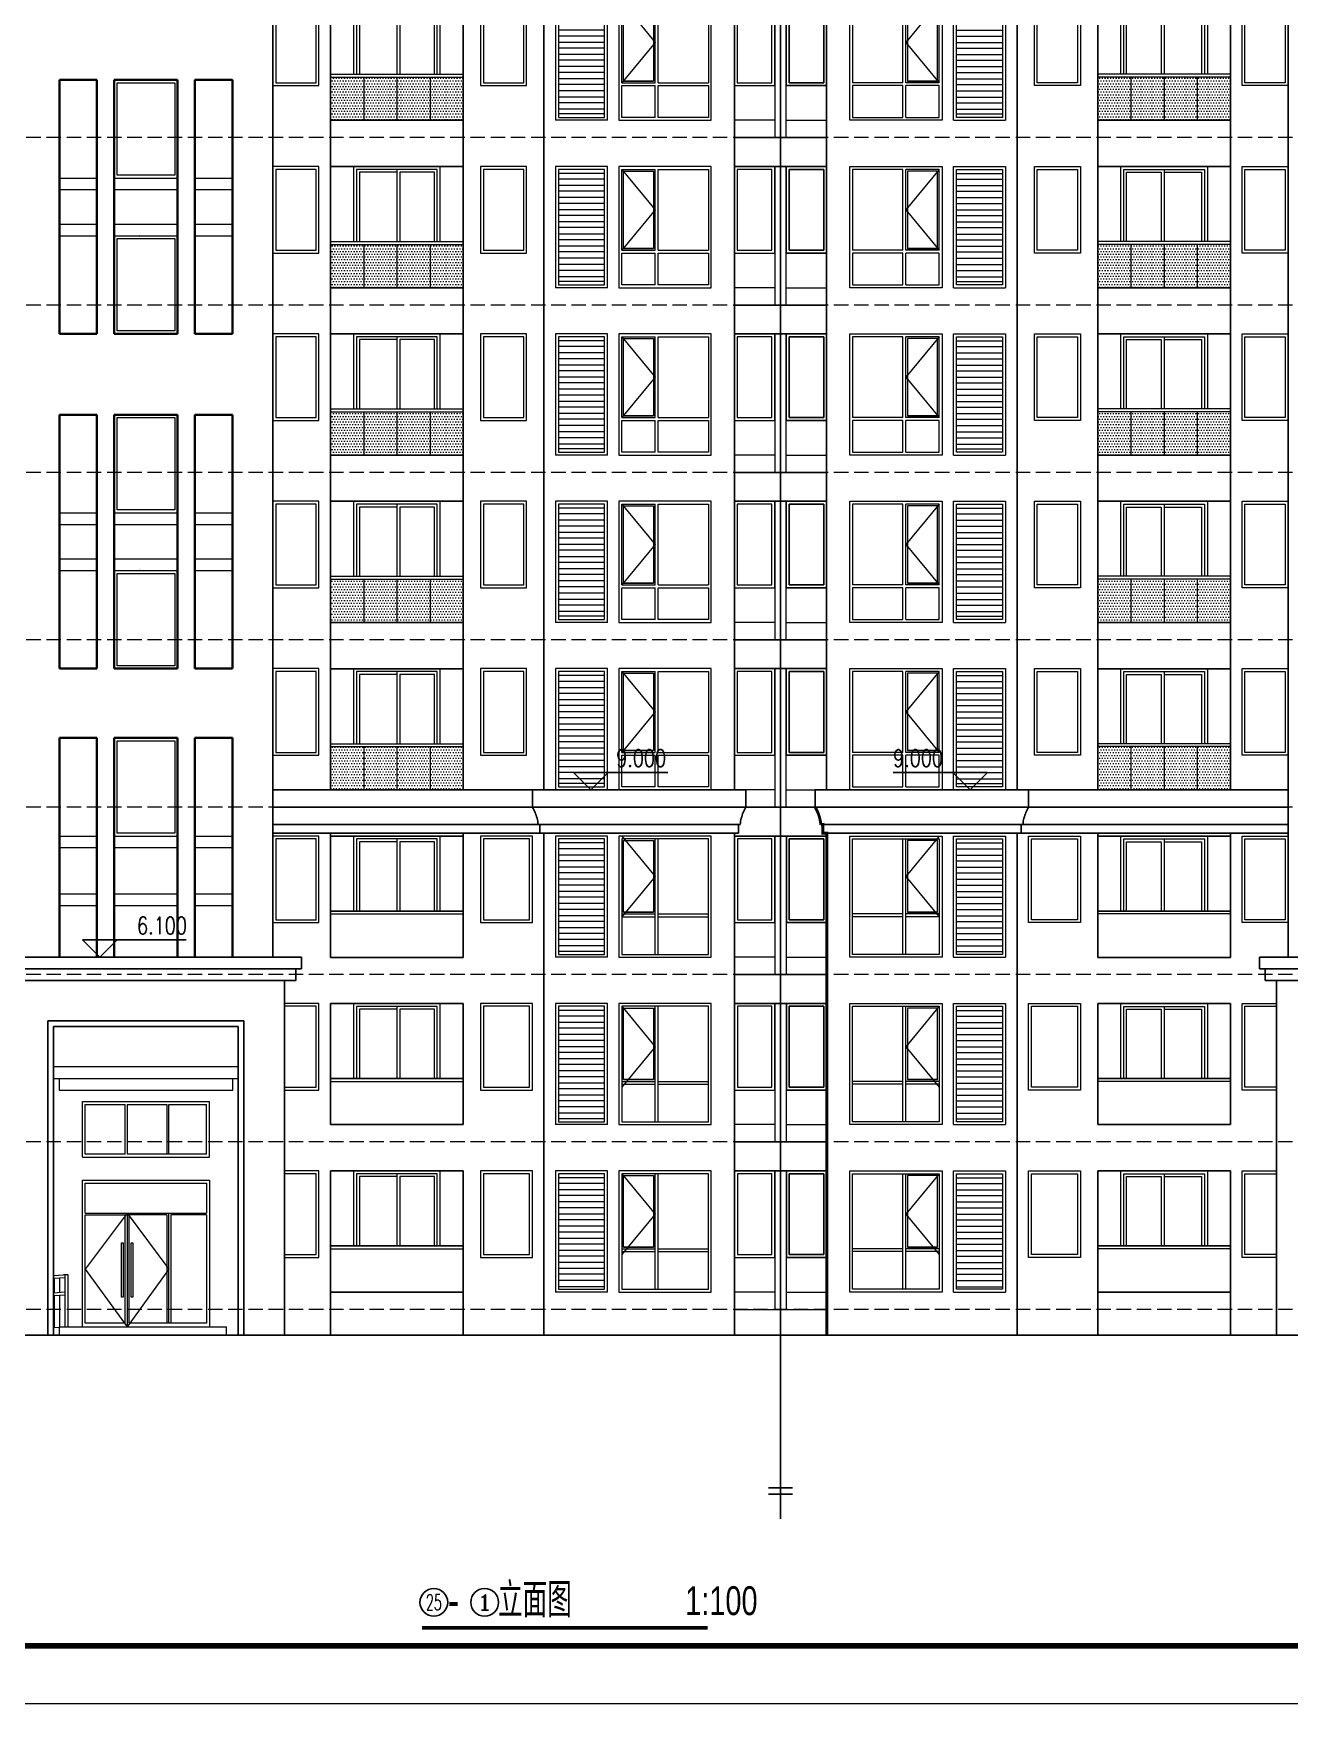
# Model space of a CAD drawing. Extents: x 1332633 to 1595679, y 264824 to 640777.
# Drawn here: x 1447650 to 1469425, y 267300 to 296235 of the extents above; entities that cross this region are included whole.
import ezdxf
from ezdxf.enums import TextEntityAlignment as Align

# ---------------------------------------------------------------- set-up
doc = ezdxf.new("R2010")
doc.units = 0
doc.header["$LTSCALE"] = 1000
doc.header["$MEASUREMENT"] = 0
doc.linetypes.add('DASH', pattern=[0.35, 0.25, -0.1])
doc.linetypes.add('DOTE', pattern=[2.42, 2, -0.2, 0.02, -0.2])
doc.layers.get('0').update_dxf_attribs({"linetype": 'CONTINUOUS'})
for name, color, linetype, lineweight in [('_公共_图框', 4, 'CONTINUOUS', 5), ('DOTE', 1, 'DOTE', 13), ('PUB_TEXT', 7, 'CONTINUOUS', 13), ('WALL', 2, 'CONTINUOUS', 35), ('WINDOW', 4, 'CONTINUOUS', 13), ('木头', 44, 'CONTINUOUS', 13)]:
    doc.layers.add(name, color=color, linetype=linetype, lineweight=lineweight)
for name, color, linetype in [('A-Ground(室外构件)', 31, 'CONTINUOUS'), ('A-Hz1汉字注明（平、立面、房间名称等）', 7, 'CONTINUOUS'), ('A-Wall(建筑墙)', 255, 'CONTINUOUS'), ('A-WALL_建筑墙_', 255, 'CONTINUOUS'), ('AXIS_TEXT', 7, 'CONTINUOUS'), ('DIM_ELEV', 3, 'CONTINUOUS'), ('hatch', 251, 'CONTINUOUS'), ('PUB_DIM', 3, 'CONTINUOUS')]:
    doc.layers.add(name, color=color, linetype=linetype)
doc.styles.add('_TCH_AXIS', font='COMPLEX', dxfattribs={"bigfont": 'GBCBIG'})
doc.styles.add('_TCH_DIM', font='SIMPLEX', dxfattribs={"width": 0.8, "bigfont": 'HZTXT'})
doc.styles.add('sunyat', font='3yromanc.shx', dxfattribs={"width": 0.75, "bigfont": '3yhztxt.shx'})
doc.styles.add('图框文字', font='SIMKAI.TTF')

# ---------------------------------------------------------------- blocks, each defined once
blk = doc.blocks.new('sadasd')
at = {"layer": 'WINDOW'}
h = blk.add_hatch(dxfattribs=at)
h.set_pattern_fill('DOTS', color=8, scale=30, style=0)
h.set_pattern_definition([(7e-15, (-3065172.717, 2077348.014), (23.8125, 47.625), [0, -47.625])])
h.paths.add_polyline_path([(6600, 1050), (6025, 1050), (6025, 300), (6600, 300)])
h.paths.add_polyline_path([(6025, 1050), (5450, 1050), (5450, 300), (6025, 300)])
h.paths.add_polyline_path([(5450, 1050), (4875, 1050), (4875, 300), (5450, 300)])
h.paths.add_polyline_path([(4875, 1050), (4300, 1050), (4300, 600), (4300, 300), (4875, 300)])
blk.add_line((4300, 2400), (4300, 600))
at = {"layer": 'A-WALL_建筑墙_'}
for p, q in [((2900, 2900), (2900, 0)), ((4300, 2400), (4300, 300, 0)), ((4300, 2400), (6600, 2400, 0)), ((6600, 2400, 0), (6600, 300)), ((6600, 300), (4300, 300, 0))]:
    blk.add_line(p, q, dxfattribs=at)
at = {"layer": 'hatch'}
for p, q in [((4300, 2400), (4300, 2900)), ((6600, 2400, 0), (6600, 2900)), ((4300, 300, 0), (4300, 0)), ((6600, 0, 0), (6600, 300))]:
    blk.add_line(p, q, dxfattribs=at)
at = {"layer": 'WINDOW', "color": 8}
for p, q in [((921, 950), (921, 2350)), ((971, 950), (971, 2350)), ((1550, 2350), (971, 1650)), ((1001, 2320), (1001, 980)), ((5450, 2350), (5450, 1100, 0)), ((5400, 2300), (5400, 1100, 0)), ((971, 1650), (1550, 950)), ((921, 950), (50, 950)), ((921, 900), (50, 900)), ((921, 350), (921, 900)), ((1550, 950), (971, 950)), ((1550, 900), (971, 900)), ((971, 350), (971, 900)), ((1520, 980), (1001, 980)), ((6600, 1050), (4300, 1050, 0)), ((4875, 1050), (4875, 300)), ((5450, 1050), (5450, 300)), ((6025, 1050), (6025, 300))]:
    blk.add_line(p, q, dxfattribs=at)
at = {"layer": 'WINDOW'}
blk.add_line((6600, 1100), (4300, 1100, 0), dxfattribs=at)
for points in [[(0, 2400), (1600, 2400), (1600, 300), (0, 300)], [(3200, 2400), (4000, 2400), (4000, 900), (3200, 900)]]:
    blk.add_lwpolyline(points, close=True, dxfattribs=at)
at = {"layer": 'WINDOW', "color": 8}
for points in [[(921, 2350), (50, 2350), (50, 950)], [(1550, 950), (1550, 2350), (971, 2350)], [(4750, 1100), (4750, 2350), (6150, 2350), (6150, 1100)], [(6850, 1675), (6850, 2350), (7550, 2350), (7550, 1675)], [(4800, 1100), (4800, 2300), (5400, 2300)], [(5450, 2300), (6100, 2300), (6100, 1100)], [(7550, 1675), (7550, 950), (6850, 950), (6850, 1675)], [(50, 900), (50, 350), (921, 350)], [(971, 350), (1550, 350), (1550, 900)]]:
    blk.add_lwpolyline(points, dxfattribs=at)
blk.add_lwpolyline([(1520, 2320), (1001, 2320), (1001, 980), (1520, 980)], close=True, dxfattribs=at)
at = {"layer": 'WINDOW', "color": 8, "elevation": 0}
for points in [[(3250, 1675), (3250, 2350), (3950, 2350), (3950, 1675)], [(4700, 1100), (4700, 2400), (6200, 2400), (6200, 1100)], [(3950, 1675), (3950, 950), (3250, 950), (3250, 1675)]]:
    blk.add_lwpolyline(points, dxfattribs=at)
at = {"layer": 'WINDOW', "elevation": 0}
blk.add_lwpolyline([(6800, 2400), (7600, 2400), (7600, 900), (6800, 900)], close=True, dxfattribs=at)
at = {"layer": '木头'}
for p, q in [((1800, 2400), (2700, 2400)), ((1800, 300), (1800, 2400)), ((2700, 2400), (2700, 300)), ((1850, 2280), (2650, 2280)), ((1850, 2180), (2650, 2180)), ((1850, 2070), (2650, 2070)), ((1850, 1970), (2650, 1970)), ((1850, 1860), (2650, 1860)), ((1850, 1760), (2650, 1760)), ((1850, 1650), (2650, 1650)), ((1850, 1550), (2650, 1550)), ((1850, 1440), (2650, 1440)), ((1850, 1340), (2650, 1340)), ((1850, 1230), (2650, 1230)), ((1850, 1130), (2650, 1130)), ((1850, 1020), (2650, 1020)), ((1850, 920), (2650, 920)), ((1850, 810), (2650, 810)), ((1850, 700), (2650, 700)), ((1850, 600), (2650, 600)), ((1800, 300), (2700, 300)), ((1850, 490), (2650, 490)), ((1850, 410), (2650, 410))]:
    blk.add_line(p, q, dxfattribs=at)
blk.add_lwpolyline([(1850, 2350), (2650, 2350), (2650, 350), (1850, 350)], close=True, dxfattribs=at)
blk = doc.blocks.new('fsdhf')
at = {"layer": 'A-Wall(建筑墙)'}
blk.add_line((1186108, 196125), (1186305, 196125), dxfattribs=at)
at = {"layer": 'WALL'}
for p, q in [((1184921, 196125), (1184921, 200525)), ((1184921, 200525), (1185571, 200525)), ((1185571, 196125), (1185571, 200525)), ((1185871, 196125), (1185871, 200525)), ((1185871, 200525), (1186971, 200525)), ((1186971, 196125), (1186971, 200525)), ((1187271, 196125), (1187271, 200525)), ((1187271, 200525), (1187921, 200525)), ((1187921, 196125), (1187921, 200525)), ((1184921, 196125), (1185571, 196125)), ((1185871, 196125), (1186971, 196125)), ((1187271, 196125), (1187921, 196125))]:
    blk.add_line(p, q, dxfattribs=at)
at = {"layer": 'WINDOW'}
for points in [[(1185921, 200475), (1186921, 200475), (1186921, 198875), (1185921, 198875)], [(1185921, 197775), (1186921, 197775), (1186921, 196175), (1185921, 196175)]]:
    blk.add_lwpolyline(points, close=True, dxfattribs=at)
at = {"layer": '木头'}
for p, q in [((1184925, 198825), (1185571, 198825)), ((1185871, 198825), (1186971, 198825)), ((1187271, 198825), (1187921, 198825)), ((1184925, 198625), (1185571, 198625)), ((1185875, 198625), (1186975, 198625)), ((1187275, 198625), (1187925, 198625)), ((1184921, 198026), (1185575, 198026)), ((1185875, 198026), (1186971, 198026)), ((1187271, 198026), (1187921, 198026)), ((1184925, 197825), (1185575, 197825)), ((1185875, 197825), (1186971, 197825)), ((1186005, 197825), (1186008, 197825)), ((1186308, 197825), (1186305, 197825)), ((1187271, 197825), (1187921, 197825))]:
    blk.add_line(p, q, dxfattribs=at)
blk = doc.blocks.new('win09')
at = {"layer": 'WINDOW', "color": 8}
blk.add_lwpolyline([(0, 0), (700, 0), (700, -1500), (0, -1500)], close=True, dxfattribs=at)
at = {"layer": 'WINDOW'}
blk.add_lwpolyline([(50, -50), (650, -50), (650, -1450), (50, -1450)], close=True, dxfattribs=at)
blk = doc.blocks.new('A$C6B4376A6')
at = {"layer": 'A-Ground(室外构件)'}
for p, q in [((-1600, 0), (0, 0)), ((-1600, -500), (0, -500))]:
    blk.add_line(p, q, dxfattribs=at)
at = {"layer": '木头'}
for p, q in [((-900, -500), (-900, -2900)), ((-700, -2900), (-700, -500)), ((-900, -2600), (-1600, -2600)), ((-700, -2600), (0, -2600))]:
    blk.add_line(p, q, dxfattribs=at)
for points in [[(-900, -500), (-1600, -500), (-1600, -2000), (-900, -2000)], [(-950, -550), (-1550, -550), (-1550, -1950), (-950, -1950)], [(0, -500), (-700, -500), (-700, -2000), (0, -2000)], [(-50, -550), (-650, -550), (-650, -1950), (-50, -1950)]]:
    blk.add_lwpolyline(points, close=True, dxfattribs=at)
at = {"layer": 'WINDOW'}
blk.add_blockref('win09', (-700, -500), dxfattribs=at)
blk = doc.blocks.new('tk22')
at = {"layer": '_公共_图框'}
blk.add_lwpolyline([(-84000, 0), (0, 0), (0, 59400), (-84000, 59400)], close=True, dxfattribs=at)
at = {"layer": '_公共_图框', "const_width": 100}
blk.add_lwpolyline([(-81500, 1000), (-1000, 1000), (-1000, 58400), (-81500, 58400)], close=True, dxfattribs=at)
at = {"layer": '_公共_图框', "style": '图框文字'}
for tag, height, p in [('建设单位', 500, (-5000, 38300)), ('合作单位', 500, (-5054, 33683)), ('项目名称', 500, (-5000, 30300)), ('项目编号', 500, (-5000, 26300)), ('建筑', 350, (-2600, 5600)), ('方案深化', 350, (-2600, 4900)), ('1:100', 350, (-2600, 4200)), ('20090705', 350, (-2600, 3500)), ('图号', 350, (-2600, 2450))]:
    blk.add_attdef(tag, text='', height=height, dxfattribs=at).set_placement(p, align=Align.MIDDLE_CENTER)

msp = doc.modelspace()

# ---------------------------------------------------------------- hatches: boundary and pattern name
at = {"layer": 'WINDOW'}
h = msp.add_hatch(dxfattribs=at)
h.set_pattern_fill('DOTS', color=8, scale=30, angle=720, style=0)
h.set_pattern_definition([(180, (4524572.54, 2360177.565), (-23.8125, 47.625), [0, -47.625])])
h.paths.add_polyline_path([(1452800, 283880), (1453375, 283880), (1453375, 283130), (1452800, 283130)])
h.paths.add_polyline_path([(1453375, 283880), (1453950, 283880), (1453950, 283130), (1453375, 283130)])
h.paths.add_polyline_path([(1453950, 283880), (1454525, 283880), (1454525, 283130), (1453950, 283130)])
h.paths.add_polyline_path([(1454525, 283880), (1455100, 283880), (1455100, 283430), (1455100, 283130), (1454525, 283130)])
h = msp.add_hatch(dxfattribs=at)
h.set_pattern_fill('DOTS', color=8, scale=30, angle=720, style=0)
h.set_pattern_definition([(360, (-1603372.89, 2360177.565), (23.8125, 47.625), [0, -47.625])])
h.paths.add_polyline_path([(1468400, 283880), (1467825, 283880), (1467825, 283130), (1468400, 283130)])
h.paths.add_polyline_path([(1467825, 283880), (1467250, 283880), (1467250, 283130), (1467825, 283130)])
h.paths.add_polyline_path([(1467250, 283880), (1466675, 283880), (1466675, 283130), (1467250, 283130)])
h.paths.add_polyline_path([(1466675, 283880), (1466100, 283880), (1466100, 283430), (1466100, 283130), (1466675, 283130)])
at = {"layer": '木头'}
h = msp.add_hatch(dxfattribs=at)
h.set_pattern_fill('LINE', color=256, scale=100, angle=450, style=0)
h.set_pattern_definition([(90, (369308.99, 38701.81), (-95.25, 8e-14), [])])
h.paths.add_polyline_path([(1448200, 274681), (1448000, 274669), (1448000, 274418), (1448200, 274431)])
h.paths.add_polyline_path([(1448200, 274381), (1448000, 274368), (1448000, 274130), (1448200, 274130)])
h.paths.add_polyline_path([(1448200, 274130), (1448000, 274130), (1448000, 273817), (1448100, 273823), (1448100, 273830), (1448200, 273830)])

# ---------------------------------------------------------------- linework, layer by layer
for p, q in [((1451800, 315630), (1451800, 280230)), ((1469400, 315630), (1469400, 280230)), ((1455100, 285229), (1455100, 283130)), ((1466100, 285229), (1466100, 283130)), ((1451800, 283130), (1460000, 283130)), ((1456300, 282830), (1456300, 283130)), ((1460000, 282830), (1460000, 283130)), ((1461200, 282830), (1461200, 283130)), ((1469400, 283130), (1461200, 283130)), ((1464900, 282830), (1464900, 283130)), ((1459996, 282830), (1451800, 282830)), ((1456312, 282808), (1456300, 282830)), ((1456324, 282786), (1456312, 282808)), ((1456335, 282763), (1456324, 282786)), ((1456346, 282740), (1456335, 282763)), ((1456355, 282715), (1456346, 282740)), ((1456364, 282690), (1456355, 282715)), ((1459935, 282690), (1459944, 282715)), ((1459944, 282715), (1459954, 282740)), ((1459954, 282740), (1459964, 282763)), ((1459964, 282763), (1459975, 282786)), ((1459975, 282786), (1459987, 282808)), ((1459987, 282808), (1460000, 282830)), ((1461212, 282808), (1461200, 282830)), ((1461203, 282830), (1469400, 282830)), ((1461224, 282786), (1461212, 282808)), ((1461235, 282763), (1461224, 282786)), ((1461246, 282740), (1461235, 282763)), ((1461255, 282715), (1461246, 282740)), ((1461264, 282690), (1461255, 282715)), ((1464835, 282690), (1464844, 282715)), ((1464844, 282715), (1464854, 282740)), ((1464854, 282740), (1464864, 282763)), ((1464864, 282763), (1464875, 282786)), ((1464875, 282786), (1464887, 282808)), ((1464887, 282808), (1464900, 282830)), ((1459870, 282530), (1451800, 282530)), ((1456372, 282665), (1456364, 282690)), ((1456380, 282639), (1456372, 282665)), ((1456386, 282612), (1456380, 282639)), ((1456391, 282585), (1456386, 282612)), ((1456396, 282557), (1456391, 282585)), ((1456400, 282530), (1456396, 282557)), ((1456400, 282530), (1456430, 282530)), ((1456430, 282420), (1456430, 282530)), ((1456430, 282380), (1456430, 282420)), ((1459870, 282420), (1459870, 282530)), ((1459900, 282530), (1459870, 282530)), ((1459870, 282380), (1459870, 282420)), ((1459900, 282530), (1459904, 282557)), ((1459904, 282557), (1459908, 282585)), ((1459908, 282585), (1459914, 282612)), ((1459914, 282612), (1459920, 282639)), ((1459920, 282639), (1459927, 282665)), ((1459927, 282665), (1459935, 282690)), ((1461272, 282665), (1461264, 282690)), ((1461280, 282639), (1461272, 282665)), ((1461286, 282612), (1461280, 282639)), ((1461291, 282585), (1461286, 282612)), ((1461296, 282557), (1461291, 282585)), ((1461300, 282530), (1461296, 282557)), ((1461300, 282530), (1461330, 282530)), ((1461330, 282530), (1469400, 282530)), ((1461330, 282420), (1461330, 282530)), ((1461330, 282380), (1461330, 282420)), ((1464770, 282420), (1464770, 282530)), ((1464800, 282530), (1464770, 282530)), ((1464770, 282380), (1464770, 282420)), ((1464800, 282530), (1464804, 282557)), ((1464804, 282557), (1464808, 282585)), ((1464808, 282585), (1464814, 282612)), ((1464814, 282612), (1464820, 282639)), ((1464820, 282639), (1464827, 282665)), ((1464827, 282665), (1464835, 282690)), ((1459800, 282380), (1451800, 282380)), ((1455100, 282330), (1452800, 282330)), ((1455100, 282329), (1455100, 280327)), ((1456430, 282380), (1456434, 282380)), ((1456434, 282380), (1456453, 282380)), ((1456453, 282380), (1456483, 282380)), ((1456483, 282380), (1456500, 282380)), ((1459817, 282380), (1459800, 282380)), ((1459847, 282380), (1459817, 282380)), ((1459866, 282380), (1459847, 282380)), ((1459870, 282380), (1459866, 282380)), ((1461330, 282380), (1461334, 282380)), ((1461334, 282380), (1461353, 282380)), ((1461353, 282380), (1461383, 282380)), ((1461383, 282380), (1461400, 282380)), ((1461400, 282380), (1469400, 282380)), ((1464717, 282380), (1464700, 282380)), ((1464747, 282380), (1464717, 282380)), ((1464766, 282380), (1464747, 282380)), ((1464770, 282380), (1464766, 282380)), ((1466100, 282330), (1468400, 282330)), ((1466100, 282329), (1466100, 280327)), ((1452800, 281030), (1455100, 281030, 0)), ((1468400, 281030), (1466100, 281030, 0)), ((1452000, 279830), (1452000, 273680)), ((1469200, 279830), (1469200, 273680)), ((1455100, 279429), (1455100, 277430, 0)), ((1466100, 279429), (1466100, 277430, 0)), ((1452800, 278130), (1455100, 278130, 0)), ((1468400, 278130), (1466100, 278130, 0)), ((1455100, 276529), (1455100, 273680, 0)), ((1466100, 276529), (1466100, 273680, 0)), ((1452800, 275230), (1455100, 275230, 0)), ((1468400, 275230), (1466100, 275230, 0)), ((1434339, 273680), (1490827, 273680))]:
    msp.add_line(p, q)
at = {"layer": 'A-Hz1汉字注明（平、立面、房间名称等）', "const_width": 60}
msp.add_lwpolyline([(1454387, 268612), (1459339, 268612)], dxfattribs=at)
at = {"layer": 'A-Wall(建筑墙)'}
for p, q in [((1452300, 280230), (1446900, 280230)), ((1452300, 280030), (1452300, 280230)), ((1468900, 280030), (1468900, 280230)), ((1468900, 280230), (1474300, 280230)), ((1447000, 280030), (1452200, 280030)), ((1447200, 279830), (1452000, 279830)), ((1452000, 279830), (1452200, 279830)), ((1452000, 279830), (1452000, 273680)), ((1452200, 279830), (1452200, 280030)), ((1452200, 280030), (1452300, 280030)), ((1469000, 280030), (1468900, 280030)), ((1469000, 279830), (1469000, 280030)), ((1474200, 280030), (1469000, 280030)), ((1469200, 279830), (1469000, 279830)), ((1474000, 279830), (1469200, 279830)), ((1469200, 279830), (1469200, 273680)), ((1447900, 279130), (1451300, 279130)), ((1447900, 279130), (1447900, 273680)), ((1448000, 279030), (1448000, 278330)), ((1448000, 279030), (1451200, 279030)), ((1451200, 278330), (1451200, 279030)), ((1451300, 273680), (1451300, 279130)), ((1448000, 278330), (1448000, 273680)), ((1451200, 273680), (1451200, 278330)), ((1447200, 273680), (1452000, 273680)), ((1474000, 273680), (1469200, 273680))]:
    msp.add_line(p, q, dxfattribs=at)
at = {"layer": 'A-WALL_建筑墙_'}
for p, q in [((1459800, 315030), (1459800, 283130)), ((1461400, 315030), (1461400, 283130)), ((1456500, 285730), (1456500, 283130)), ((1464700, 285730), (1464700, 283130)), ((1452800, 285229, 0), (1452800, 283130, 0)), ((1455100, 285229), (1452800, 285229, 0)), ((1466100, 285229), (1468400, 285229, 0)), ((1468400, 285229, 0), (1468400, 283130, 0)), ((1452800, 283130), (1455100, 283130, 0)), ((1468400, 283130), (1466100, 283130, 0)), ((1452800, 282380, 0), (1452800, 280227, 0)), ((1455100, 282380), (1455100, 280227)), ((1456500, 282380), (1456500, 279930)), ((1459800, 273680), (1459800, 282380)), ((1461400, 273680), (1461400, 282380)), ((1464700, 282380), (1464700, 279930)), ((1466100, 282380), (1466100, 280227)), ((1468400, 282380, 0), (1468400, 280227, 0)), ((1452800, 280227, 0), (1455100, 280227)), ((1468400, 280227, 0), (1466100, 280227)), ((1456500, 279930), (1456500, 277030)), ((1464700, 279930), (1464700, 277030)), ((1452800, 279429, 0), (1452800, 277330)), ((1455100, 279429), (1452800, 279429, 0)), ((1455100, 279429), (1455100, 277330, 0)), ((1466100, 279429), (1466100, 277330, 0)), ((1466100, 279429), (1468400, 279429, 0)), ((1468400, 279429, 0), (1468400, 277330)), ((1452800, 277330), (1455100, 277330, 0)), ((1468400, 277330), (1466100, 277330, 0)), ((1456500, 277030), (1456500, 273680)), ((1464700, 277030), (1464700, 273680)), ((1452800, 276529, 0), (1452800, 273680, 0)), ((1455100, 276529), (1452800, 276529, 0)), ((1466100, 276529), (1468400, 276529, 0)), ((1468400, 276529, 0), (1468400, 273680, 0)), ((1452800, 274430), (1455100, 274430, 0)), ((1468400, 274430), (1466100, 274430, 0))]:
    msp.add_line(p, q, dxfattribs=at)
at = {"layer": 'DIM_ELEV'}
for p, q in [((1460600, 322980), (1460600, 270502)), ((1457313, 283130), (1457013, 283430)), ((1457013, 283430), (1458648, 283430)), ((1457313, 283130), (1457613, 283430)), ((1464187, 283430), (1462552, 283430)), ((1463887, 283130), (1463587, 283430)), ((1463887, 283130), (1464187, 283430)), ((1448800, 280230), (1448500, 280530)), ((1448500, 280530), (1450300, 280530)), ((1448800, 280230), (1449100, 280530)), ((1460806, 271037), (1460394, 271037)), ((1460806, 270929), (1460394, 270929))]:
    msp.add_line(p, q, dxfattribs=at)
at = {"layer": 'DOTE', "linetype": 'DASH'}
for p, q in [((1490827, 294430), (1434547, 294430)), ((1490827, 291530), (1434547, 291530)), ((1490827, 288630), (1434547, 288630)), ((1490827, 285730), (1434547, 285730)), ((1490827, 282830), (1434547, 282830)), ((1490827, 279930), (1434547, 279930)), ((1490827, 277030), (1434547, 277030)), ((1490827, 274130), (1434583, 274130))]:
    msp.add_line(p, q, dxfattribs=at)
at = {"layer": 'hatch'}
for p, q in [((1452800, 285229, 0), (1452800, 285730)), ((1455100, 285229), (1455100, 285730)), ((1466100, 285229), (1466100, 285730)), ((1468400, 285229, 0), (1468400, 285730))]:
    msp.add_line(p, q, dxfattribs=at)
at = {"layer": 'hatch', "const_width": 50}
msp.add_lwpolyline([(1461402, 273680), (1461402, 282380), (1461332, 282380), (1461332, 282530), (1461300, 282525, 0.033885), (1461280, 282639, 0.039956), (1461241, 282752, 0.034065), (1461200, 282830, -0.282287)], format="xyb", dxfattribs=at)
at = {"layer": 'PUB_DIM', "linetype": 'ByBlock'}
for centre in [(1454591, 269054), (1455471, 269054)]:
    msp.add_circle(centre, 240, dxfattribs=at)
at = {"layer": 'WALL'}
for p, q in [((1448100, 284029), (1448750, 284029)), ((1448100, 284029), (1448100, 280230)), ((1448750, 284029), (1448750, 280230)), ((1449050, 284029), (1450150, 284029)), ((1449050, 284029), (1449050, 280230)), ((1450150, 284029), (1450150, 280230)), ((1450450, 284029), (1451100, 284029)), ((1450450, 284029), (1450450, 280230)), ((1451100, 284029), (1451100, 280230))]:
    msp.add_line(p, q, dxfattribs=at)
at = {"layer": 'WINDOW', "color": 8}
for p, q in [((1453950, 285179), (1453950, 283930, 0)), ((1454000, 285129), (1454000, 283930, 0)), ((1457850, 285180), (1458429, 284480)), ((1458399, 285150), (1458399, 283810)), ((1458429, 283780), (1458429, 285180)), ((1458479, 283780), (1458479, 285180)), ((1462721, 283780), (1462721, 285180)), ((1462771, 283780), (1462771, 285180)), ((1463350, 285180), (1462771, 284480)), ((1462801, 285150), (1462801, 283810)), ((1467200, 285129), (1467200, 283930, 0)), ((1467250, 285179), (1467250, 283930, 0)), ((1458429, 284480), (1457850, 283780)), ((1462771, 284480), (1463350, 283780)), ((1452800, 283880), (1455100, 283880, 0)), ((1453375, 283880), (1453375, 283130)), ((1453950, 283880), (1453950, 283130)), ((1454525, 283880), (1454525, 283130)), ((1468400, 283880), (1466100, 283880, 0)), ((1466675, 283880), (1466675, 283130)), ((1467250, 283880), (1467250, 283130)), ((1467825, 283880), (1467825, 283130)), ((1457850, 283780), (1458429, 283780)), ((1457850, 283730), (1458429, 283730)), ((1457880, 283810), (1458399, 283810)), ((1458429, 283180), (1458429, 283730)), ((1458479, 283780), (1459350, 283780)), ((1458479, 283180), (1458479, 283730)), ((1458479, 283730), (1459350, 283730)), ((1462721, 283780), (1461850, 283780)), ((1462721, 283730), (1461850, 283730)), ((1462721, 283180), (1462721, 283730)), ((1463350, 283780), (1462771, 283780)), ((1463350, 283730), (1462771, 283730)), ((1462771, 283180), (1462771, 283730)), ((1463320, 283810), (1462801, 283810)), ((1457850, 282330), (1458429, 281630)), ((1458399, 282250), (1458399, 281010)), ((1458429, 280980), (1458429, 282280)), ((1458479, 280980), (1458479, 282280)), ((1462721, 280980), (1462721, 282280)), ((1463350, 282330), (1462771, 281630)), ((1462771, 280980), (1462771, 282280)), ((1462801, 282250), (1462801, 281010)), ((1458429, 281630), (1457850, 280930)), ((1462771, 281630), (1463350, 280930)), ((1457850, 280980), (1458429, 280980)), ((1457880, 281010), (1458399, 281010)), ((1458429, 280930), (1458429, 280980)), ((1458479, 280980), (1459350, 280980)), ((1458479, 280930), (1458479, 280980)), ((1462721, 280980), (1461850, 280980)), ((1462721, 280930), (1462721, 280980)), ((1462771, 280930), (1462771, 280980)), ((1463350, 280980), (1462771, 280980)), ((1463320, 281010), (1462801, 281010)), ((1457850, 280930), (1458429, 280930)), ((1458429, 280280), (1458429, 280930)), ((1458479, 280280), (1458479, 280930)), ((1458479, 280930), (1459350, 280930)), ((1462721, 280930), (1461850, 280930)), ((1462721, 280280), (1462721, 280930)), ((1463350, 280930), (1462771, 280930)), ((1462771, 280280), (1462771, 280930)), ((1457850, 279380), (1458429, 278680)), ((1458399, 279350), (1458399, 278110)), ((1458429, 278080), (1458429, 279380)), ((1458479, 278080), (1458479, 279380)), ((1462721, 278080), (1462721, 279380)), ((1462771, 278080), (1462771, 279380)), ((1463350, 279380), (1462771, 278680)), ((1462801, 279350), (1462801, 278110)), ((1458429, 278680), (1457850, 277980)), ((1462771, 278680), (1463350, 277980)), ((1457850, 278080), (1458429, 278080)), ((1457880, 278110), (1458399, 278110)), ((1458429, 278030), (1458429, 278080)), ((1458479, 278080), (1459350, 278080)), ((1458479, 278030), (1458479, 278080)), ((1462721, 278080), (1461850, 278080)), ((1462721, 278030), (1462721, 278080)), ((1462771, 278030), (1462771, 278080)), ((1463350, 278080), (1462771, 278080)), ((1463320, 278110), (1462801, 278110)), ((1457850, 278030), (1458429, 278030)), ((1458429, 277380), (1458429, 278030)), ((1458479, 277380), (1458479, 278030)), ((1458479, 278030), (1459350, 278030)), ((1462721, 278030), (1461850, 278030)), ((1462721, 277380), (1462721, 278030)), ((1463350, 278030), (1462771, 278030)), ((1462771, 277380), (1462771, 278030)), ((1457850, 276480), (1458429, 275780)), ((1458399, 276450), (1458399, 275210)), ((1458429, 275180), (1458429, 276480)), ((1458479, 275180), (1458479, 276480)), ((1462721, 275180), (1462721, 276480)), ((1462771, 275180), (1462771, 276480)), ((1463350, 276480), (1462771, 275780)), ((1462801, 276450), (1462801, 275210)), ((1458429, 275780), (1457850, 275080)), ((1462771, 275780), (1463350, 275080)), ((1457850, 275180), (1458429, 275180)), ((1457880, 275210), (1458399, 275210)), ((1458429, 275130), (1458429, 275180)), ((1458479, 275180), (1459350, 275180)), ((1458479, 275130), (1458479, 275180)), ((1462721, 275180), (1461850, 275180)), ((1462721, 275130), (1462721, 275180)), ((1462771, 275130), (1462771, 275180)), ((1463350, 275180), (1462771, 275180)), ((1463320, 275210), (1462801, 275210)), ((1457850, 275130), (1458429, 275130)), ((1458429, 274480), (1458429, 275130)), ((1458479, 274480), (1458479, 275130)), ((1458479, 275130), (1459350, 275130)), ((1462721, 275130), (1461850, 275130)), ((1462721, 274480), (1462721, 275130)), ((1463350, 275130), (1462771, 275130)), ((1462771, 274480), (1462771, 275130))]:
    msp.add_line(p, q, dxfattribs=at)
at = {"layer": 'WINDOW'}
for p, q in [((1452800, 283930), (1455100, 283930, 0)), ((1468400, 283930), (1466100, 283930, 0)), ((1452800, 280980), (1455100, 280980, 0)), ((1468400, 280980), (1466100, 280980, 0)), ((1452800, 278080), (1455100, 278080, 0)), ((1468400, 278080), (1466100, 278080, 0)), ((1448500, 276768), (1448500, 277730)), ((1448500, 277730), (1450700, 277730)), ((1450700, 276768), (1450700, 277730)), ((1448500, 276768), (1450700, 276768)), ((1448500, 276368), (1450700, 276368)), ((1448500, 273830), (1448500, 276368)), ((1450700, 276368), (1450700, 273830)), ((1452800, 275180), (1455100, 275180, 0)), ((1468400, 275180), (1466100, 275180, 0))]:
    msp.add_line(p, q, dxfattribs=at)
at = {"layer": 'WINDOW', "elevation": 0}
for points in [[(1452600, 285230), (1451800, 285230), (1451800, 283730), (1452600, 283730)], [(1468600, 285230), (1469400, 285230), (1469400, 283730), (1468600, 283730)], [(1452600, 282330), (1451800, 282330), (1451800, 280830), (1452600, 280830)], [(1468600, 282330), (1469400, 282330), (1469400, 280830), (1468600, 280830)]]:
    msp.add_lwpolyline(points, close=True, dxfattribs=at)
at = {"layer": 'WINDOW', "color": 8}
for points in [[(1452550, 284455), (1452550, 285180), (1451850, 285180), (1451850, 284455)], [(1454650, 283930), (1454650, 285179), (1453250, 285179), (1453250, 283930)], [(1453950, 285129), (1453300, 285129), (1453300, 283930)], [(1454600, 283930), (1454600, 285129), (1454000, 285129)], [(1457850, 283780), (1457850, 285180), (1458429, 285180)], [(1458479, 285180), (1459350, 285180), (1459350, 283780)], [(1462721, 285180), (1461850, 285180), (1461850, 283780)], [(1463350, 283780), (1463350, 285180), (1462771, 285180)], [(1466550, 283930), (1466550, 285179), (1467950, 285179), (1467950, 283930)], [(1466600, 283930), (1466600, 285129), (1467200, 285129)], [(1467250, 285129), (1467900, 285129), (1467900, 283930)], [(1468650, 284455), (1468650, 285180), (1469350, 285180), (1469350, 284455)], [(1451850, 284455), (1451850, 283780), (1452550, 283780), (1452550, 284455)], [(1469350, 284455), (1469350, 283780), (1468650, 283780), (1468650, 284455)], [(1458429, 283180), (1457850, 283180), (1457850, 283730)], [(1459350, 283730), (1459350, 283180), (1458479, 283180)], [(1461850, 283730), (1461850, 283180), (1462721, 283180)], [(1462771, 283180), (1463350, 283180), (1463350, 283730)], [(1452000, 277980), (1452550, 277980), (1452550, 279380), (1452000, 279380)], [(1469200, 277980), (1468650, 277980), (1468650, 279380), (1469200, 279380)], [(1452000, 275080), (1452550, 275080), (1452550, 276480), (1452000, 276480)], [(1469200, 275080), (1468650, 275080), (1468650, 276480), (1469200, 276480)]]:
    msp.add_lwpolyline(points, dxfattribs=at)
at = {"layer": 'WINDOW', "color": 8, "elevation": 0}
for points in [[(1454700, 283930), (1454700, 285229), (1453200, 285229), (1453200, 283930)], [(1456150, 284505), (1456150, 285180), (1455450, 285180), (1455450, 284505)], [(1465050, 284505), (1465050, 285180), (1465750, 285180), (1465750, 284505)], [(1466500, 283930), (1466500, 285229), (1468000, 285229), (1468000, 283930)], [(1455450, 284505), (1455450, 283780), (1456150, 283780), (1456150, 284505)], [(1465750, 284505), (1465750, 283780), (1465050, 283780), (1465050, 284505)]]:
    msp.add_lwpolyline(points, dxfattribs=at)
at = {"layer": 'WINDOW'}
for points in [[(1456200, 285230), (1455400, 285230), (1455400, 283730), (1456200, 283730)], [(1459400, 285230), (1457800, 285230), (1457800, 283130), (1459400, 283130)], [(1461800, 285230), (1463400, 285230), (1463400, 283130), (1461800, 283130)], [(1465000, 285230), (1465800, 285230), (1465800, 283730), (1465000, 283730)], [(1449100, 283979), (1450100, 283979), (1450100, 282379), (1449100, 282379)], [(1456300, 282330), (1455400, 282330), (1455400, 280830), (1456300, 280830)], [(1459400, 282330), (1457800, 282330), (1457800, 280230), (1459400, 280230)], [(1461800, 282330), (1463400, 282330), (1463400, 280230), (1461800, 280230)], [(1464900, 282330), (1465800, 282330), (1465800, 280830), (1464900, 280830)], [(1456300, 279430), (1455400, 279430), (1455400, 277930), (1456300, 277930)], [(1459400, 279430), (1457800, 279430), (1457800, 277330), (1459400, 277330)], [(1461800, 279430), (1463400, 279430), (1463400, 277330), (1461800, 277330)], [(1464900, 279430), (1465800, 279430), (1465800, 277930), (1464900, 277930)], [(1456300, 276530), (1455400, 276530), (1455400, 275030), (1456300, 275030)], [(1459400, 276530), (1457800, 276530), (1457800, 274430), (1459400, 274430)], [(1461800, 276530), (1463400, 276530), (1463400, 274430), (1461800, 274430)], [(1464900, 276530), (1465800, 276530), (1465800, 275030), (1464900, 275030)]]:
    msp.add_lwpolyline(points, close=True, dxfattribs=at)
at = {"layer": 'WINDOW', "color": 8}
for points in [[(1457880, 285150), (1458399, 285150), (1458399, 283810), (1457880, 283810)], [(1463320, 285150), (1462801, 285150), (1462801, 283810), (1463320, 283810)], [(1452550, 282280), (1451850, 282280), (1451850, 280880), (1452550, 280880)], [(1459350, 282280), (1457850, 282280), (1457850, 280280), (1459350, 280280)], [(1457880, 282250), (1458399, 282250), (1458399, 281010), (1457880, 281010)], [(1461850, 282280), (1463350, 282280), (1463350, 280280), (1461850, 280280)], [(1463320, 282250), (1462801, 282250), (1462801, 281010), (1463320, 281010)], [(1468650, 282280), (1469350, 282280), (1469350, 280880), (1468650, 280880)], [(1459350, 279380), (1457850, 279380), (1457850, 277380), (1459350, 277380)], [(1457880, 279350), (1458399, 279350), (1458399, 278110), (1457880, 278110)], [(1461850, 279380), (1463350, 279380), (1463350, 277380), (1461850, 277380)], [(1463320, 279350), (1462801, 279350), (1462801, 278110), (1463320, 278110)], [(1459350, 276480), (1457850, 276480), (1457850, 274480), (1459350, 274480)], [(1457880, 276450), (1458399, 276450), (1458399, 275210), (1457880, 275210)], [(1461850, 276480), (1463350, 276480), (1463350, 274480), (1461850, 274480)], [(1463320, 276450), (1462801, 276450), (1462801, 275210), (1463320, 275210)]]:
    msp.add_lwpolyline(points, close=True, dxfattribs=at)
at = {"layer": 'WINDOW', "elevation": 0}
for points in [[(1454700, 281030), (1454700, 282330), (1453200, 282330), (1453200, 281030)], [(1466500, 281030), (1466500, 282330), (1468000, 282330), (1468000, 281030)], [(1452000, 277930), (1452600, 277930), (1452600, 279430), (1452000, 279430)], [(1454700, 278130), (1454700, 279429), (1453200, 279429), (1453200, 278130)], [(1466500, 278130), (1466500, 279429), (1468000, 279429), (1468000, 278130)], [(1469200, 277930), (1468600, 277930), (1468600, 279430), (1469200, 279430)], [(1452000, 275030), (1452600, 275030), (1452600, 276530), (1452000, 276530)], [(1454700, 275230), (1454700, 276529), (1453200, 276529), (1453200, 275230)], [(1466500, 275230), (1466500, 276529), (1468000, 276529), (1468000, 275230)], [(1469200, 275030), (1468600, 275030), (1468600, 276530), (1469200, 276530)]]:
    msp.add_lwpolyline(points, dxfattribs=at)
at = {"layer": 'WINDOW', "color": 8, "elevation": 0}
for points in [[(1456250, 282280), (1455450, 282280), (1455450, 280880), (1456250, 280880)], [(1464950, 282280), (1465750, 282280), (1465750, 280880), (1464950, 280880)], [(1456250, 279380), (1455450, 279380), (1455450, 277980), (1456250, 277980)], [(1464950, 279380), (1465750, 279380), (1465750, 277980), (1464950, 277980)], [(1456250, 276480), (1455450, 276480), (1455450, 275080), (1456250, 275080)], [(1464950, 276480), (1465750, 276480), (1465750, 275080), (1464950, 275080)]]:
    msp.add_lwpolyline(points, close=True, dxfattribs=at)
at = {"layer": '木头'}
for p, q in [((1457600, 285230), (1456700, 285230)), ((1456700, 285230), (1456700, 283130)), ((1457550, 285110), (1456750, 285110)), ((1457600, 283130), (1457600, 285230)), ((1463600, 285230), (1464500, 285230)), ((1463600, 283130), (1463600, 285230)), ((1463650, 285110), (1464450, 285110)), ((1464500, 285230), (1464500, 283130)), ((1457550, 285010), (1456750, 285010)), ((1457550, 284900), (1456750, 284900)), ((1457550, 284800), (1456750, 284800)), ((1463650, 285010), (1464450, 285010)), ((1463650, 284900), (1464450, 284900)), ((1463650, 284800), (1464450, 284800)), ((1457550, 284690), (1456750, 284690)), ((1457550, 284590), (1456750, 284590)), ((1457550, 284480), (1456750, 284480)), ((1463650, 284690), (1464450, 284690)), ((1463650, 284590), (1464450, 284590)), ((1463650, 284480), (1464450, 284480)), ((1457550, 284380), (1456750, 284380)), ((1457550, 284270), (1456750, 284270)), ((1457550, 284170), (1456750, 284170)), ((1463650, 284380), (1464450, 284380)), ((1463650, 284270), (1464450, 284270)), ((1463650, 284170), (1464450, 284170)), ((1457550, 284060), (1456750, 284060)), ((1457550, 283960), (1456750, 283960)), ((1463650, 284060), (1464450, 284060)), ((1463650, 283960), (1464450, 283960)), ((1457550, 283850), (1456750, 283850)), ((1457550, 283750), (1456750, 283750)), ((1457550, 283640), (1456750, 283640)), ((1463650, 283850), (1464450, 283850)), ((1463650, 283750), (1464450, 283750)), ((1463650, 283640), (1464450, 283640)), ((1457550, 283530), (1456750, 283530)), ((1457550, 283430), (1456750, 283430)), ((1457550, 283320), (1456750, 283320)), ((1463650, 283530), (1464450, 283530)), ((1463650, 283430), (1464450, 283430)), ((1463650, 283320), (1464450, 283320)), ((1457600, 283130), (1456700, 283130)), ((1457550, 283240), (1456750, 283240)), ((1463600, 283130), (1464500, 283130)), ((1463650, 283240), (1464450, 283240)), ((1448103, 282329), (1448753, 282329)), ((1448103, 282129), (1448753, 282129)), ((1449053, 282329), (1450150, 282329)), ((1449053, 282129), (1450150, 282129)), ((1450450, 282329), (1451100, 282329)), ((1450450, 282129), (1451100, 282129)), ((1453950, 282280), (1453950, 281030, 0)), ((1454000, 282230), (1454000, 281030, 0)), ((1457600, 282330), (1456700, 282330)), ((1456700, 282330), (1456700, 280230)), ((1457550, 282210), (1456750, 282210)), ((1457600, 280230), (1457600, 282330)), ((1463600, 282330), (1464500, 282330)), ((1463600, 280230), (1463600, 282330)), ((1463650, 282210), (1464450, 282210)), ((1464500, 282330), (1464500, 280230)), ((1467200, 282230), (1467200, 281030, 0)), ((1467250, 282280), (1467250, 281030, 0)), ((1457550, 282110), (1456750, 282110)), ((1457550, 282000), (1456750, 282000)), ((1457550, 281900), (1456750, 281900)), ((1463650, 282110), (1464450, 282110)), ((1463650, 282000), (1464450, 282000)), ((1463650, 281900), (1464450, 281900)), ((1457550, 281790), (1456750, 281790)), ((1457550, 281690), (1456750, 281690)), ((1457550, 281580), (1456750, 281580)), ((1463650, 281790), (1464450, 281790)), ((1463650, 281690), (1464450, 281690)), ((1463650, 281580), (1464450, 281580)), ((1448103, 281329), (1448753, 281329)), ((1449053, 281329), (1450153, 281329)), ((1450453, 281329), (1451100, 281329)), ((1457550, 281480), (1456750, 281480)), ((1457550, 281370), (1456750, 281370)), ((1457550, 281270), (1456750, 281270)), ((1463650, 281480), (1464450, 281480)), ((1463650, 281370), (1464450, 281370)), ((1463650, 281270), (1464450, 281270)), ((1448103, 281129), (1448753, 281129)), ((1449053, 281129), (1450153, 281129)), ((1450453, 281129), (1451100, 281129)), ((1457550, 281160), (1456750, 281160)), ((1457550, 281060), (1456750, 281060)), ((1463650, 281160), (1464450, 281160)), ((1463650, 281060), (1464450, 281060)), ((1457550, 280950), (1456750, 280950)), ((1457550, 280850), (1456750, 280850)), ((1457550, 280740), (1456750, 280740)), ((1463650, 280950), (1464450, 280950)), ((1463650, 280850), (1464450, 280850)), ((1463650, 280740), (1464450, 280740)), ((1457550, 280640), (1456750, 280640)), ((1457550, 280540), (1456750, 280540)), ((1457550, 280430), (1456750, 280430)), ((1463650, 280640), (1464450, 280640)), ((1463650, 280540), (1464450, 280540)), ((1463650, 280430), (1464450, 280430)), ((1457600, 280230), (1456700, 280230)), ((1457550, 280330), (1456750, 280330)), ((1463600, 280230), (1464500, 280230)), ((1463650, 280330), (1464450, 280330)), ((1453950, 279379, 0), (1453950, 278130, 0)), ((1454000, 279329, 0), (1454000, 278130, 0)), ((1457600, 279430), (1456700, 279430)), ((1456700, 279430), (1456700, 277330)), ((1457550, 279310), (1456750, 279310)), ((1457600, 277330), (1457600, 279430)), ((1463600, 279430), (1464500, 279430)), ((1463600, 277330), (1463600, 279430)), ((1463650, 279310), (1464450, 279310)), ((1464500, 279430), (1464500, 277330)), ((1467200, 279329, 0), (1467200, 278130, 0)), ((1467250, 279379, 0), (1467250, 278130, 0)), ((1457550, 279210), (1456750, 279210)), ((1457550, 279100), (1456750, 279100)), ((1457550, 279000), (1456750, 279000)), ((1463650, 279210), (1464450, 279210)), ((1463650, 279100), (1464450, 279100)), ((1463650, 279000), (1464450, 279000)), ((1457550, 278890), (1456750, 278890)), ((1457550, 278790), (1456750, 278790)), ((1457550, 278680), (1456750, 278680)), ((1463650, 278890), (1464450, 278890)), ((1463650, 278790), (1464450, 278790)), ((1463650, 278680), (1464450, 278680)), ((1457550, 278580), (1456750, 278580)), ((1457550, 278470), (1456750, 278470)), ((1457550, 278370), (1456750, 278370)), ((1463650, 278580), (1464450, 278580)), ((1463650, 278470), (1464450, 278470)), ((1463650, 278370), (1464450, 278370)), ((1451200, 278330), (1448000, 278330)), ((1448000, 278130), (1448094, 278130)), ((1448094, 278130), (1448094, 277930)), ((1448094, 278130), (1451106, 278130)), ((1451106, 277930), (1451106, 278130)), ((1451106, 278130), (1451200, 278130)), ((1457550, 278260), (1456750, 278260)), ((1457550, 278160), (1456750, 278160)), ((1463650, 278260), (1464450, 278260)), ((1463650, 278160), (1464450, 278160)), ((1448094, 277930), (1451106, 277930)), ((1457550, 278050), (1456750, 278050)), ((1457550, 277950), (1456750, 277950)), ((1457550, 277840), (1456750, 277840)), ((1463650, 278050), (1464450, 278050)), ((1463650, 277950), (1464450, 277950)), ((1463650, 277840), (1464450, 277840)), ((1448550, 276818), (1448550, 277680)), ((1448550, 277680), (1449240, 277680)), ((1449240, 276818), (1449240, 277680)), ((1449275, 277680), (1449275, 276818)), ((1449275, 277680), (1449965, 277680)), ((1449965, 277680, 0), (1449965, 276818, 0)), ((1450000, 276818, 0), (1450000, 277680, 0)), ((1450000, 277680), (1450650, 277680)), ((1450650, 276818), (1450650, 277680)), ((1457550, 277740), (1456750, 277740)), ((1457550, 277640), (1456750, 277640)), ((1457550, 277530), (1456750, 277530)), ((1463650, 277740), (1464450, 277740)), ((1463650, 277640), (1464450, 277640)), ((1463650, 277530), (1464450, 277530)), ((1457600, 277330), (1456700, 277330)), ((1457550, 277430), (1456750, 277430)), ((1463600, 277330), (1464500, 277330)), ((1463650, 277430), (1464450, 277430)), ((1449240, 276818), (1448550, 276818)), ((1450650, 276818), (1449275, 276818)), ((1453950, 276479, 0), (1453950, 275230, 0)), ((1454000, 276429, 0), (1454000, 275230, 0)), ((1457600, 276530), (1456700, 276530)), ((1456700, 276530), (1456700, 274430)), ((1457550, 276410), (1456750, 276410)), ((1457600, 274430), (1457600, 276530)), ((1463600, 276530), (1464500, 276530)), ((1463600, 274430), (1463600, 276530)), ((1463650, 276410), (1464450, 276410)), ((1464500, 276530), (1464500, 274430)), ((1467200, 276429, 0), (1467200, 275230, 0)), ((1467250, 276479, 0), (1467250, 275230, 0)), ((1448550, 276318), (1450650, 276318)), ((1448550, 275798), (1448550, 276318)), ((1450650, 276318), (1450650, 275798, 0)), ((1457550, 276310), (1456750, 276310)), ((1457550, 276200), (1456750, 276200)), ((1457550, 276100), (1456750, 276100)), ((1463650, 276310), (1464450, 276310)), ((1463650, 276200), (1464450, 276200)), ((1463650, 276100), (1464450, 276100)), ((1448550, 275798, 0), (1450650, 275798, 0)), ((1449275, 275798), (1448550, 274829, 0)), ((1448550, 273890), (1448550, 275768)), ((1448550, 275768), (1449240, 275768)), ((1449240, 273890), (1449240, 275768)), ((1449275, 275798), (1449275, 273830)), ((1449275, 275798), (1450000, 274829, 0)), ((1449310, 273890), (1449310, 275768)), ((1449965, 275768, 0), (1449310, 275768)), ((1449965, 275768, 0), (1449965, 273890, 0)), ((1450000, 273890, 0), (1450000, 275798, 0)), ((1450650, 275768, 0), (1450035, 275768, 0)), ((1450035, 275768, 0), (1450035, 273890, 0)), ((1450650, 275768), (1450650, 273890)), ((1457550, 275990), (1456750, 275990)), ((1457550, 275890), (1456750, 275890)), ((1457550, 275780), (1456750, 275780)), ((1463650, 275990), (1464450, 275990)), ((1463650, 275890), (1464450, 275890)), ((1463650, 275780), (1464450, 275780)), ((1457550, 275680), (1456750, 275680)), ((1457550, 275570), (1456750, 275570)), ((1457550, 275470), (1456750, 275470)), ((1463650, 275680), (1464450, 275680)), ((1463650, 275570), (1464450, 275570)), ((1463650, 275470), (1464450, 275470)), ((1449178, 274341), (1449178, 275283)), ((1449178, 275283), (1449205, 275283)), ((1449205, 275283), (1449205, 274341)), ((1449345, 275283), (1449372, 275283)), ((1449345, 274341), (1449345, 275283)), ((1449372, 275283), (1449372, 274341)), ((1457550, 275360), (1456750, 275360)), ((1457550, 275260), (1456750, 275260)), ((1463650, 275360), (1464450, 275360)), ((1463650, 275260), (1464450, 275260)), ((1457550, 275150), (1456750, 275150)), ((1457550, 275050), (1456750, 275050)), ((1457550, 274940), (1456750, 274940)), ((1463650, 275150), (1464450, 275150)), ((1463650, 275050), (1464450, 275050)), ((1463650, 274940), (1464450, 274940)), ((1448000, 274719, 0), (1448172, 274730, 0)), ((1448000, 274669, 0), (1448200, 274681, 0)), ((1448250, 274730, 0), (1448172, 274730, 0)), ((1448200, 273830, 0), (1448200, 274730, 0)), ((1448250, 273830, 0), (1448250, 274730, 0)), ((1448550, 274829, 0), (1449275, 273830)), ((1450000, 274829, 0), (1449275, 273830)), ((1457550, 274840), (1456750, 274840)), ((1457550, 274740), (1456750, 274740)), ((1457550, 274630), (1456750, 274630)), ((1463650, 274840), (1464450, 274840)), ((1463650, 274740), (1464450, 274740)), ((1463650, 274630), (1464450, 274630)), ((1448000, 274418, 0), (1448200, 274431, 0)), ((1448000, 274368, 0), (1448200, 274381, 0)), ((1449205, 274341), (1449178, 274341)), ((1449372, 274341), (1449345, 274341)), ((1457600, 274430), (1456700, 274430)), ((1457550, 274520), (1456750, 274520)), ((1463600, 274430), (1464500, 274430)), ((1463650, 274520), (1464450, 274520)), ((1459800, 274130), (1461400, 274130)), ((1448000, 273817, 0), (1448200, 273830, 0)), ((1448100, 273830, 0), (1451000, 273830, 0)), ((1448100, 273830), (1451000, 273830)), ((1448100, 273680), (1448100, 273830)), ((1449240, 273890), (1448550, 273890)), ((1450650, 273890), (1449310, 273890)), ((1451000, 273680, 0), (1451000, 273830, 0))]:
    msp.add_line(p, q, dxfattribs=at)
for points in [[(1457550, 285180), (1456750, 285180), (1456750, 283180), (1457550, 283180)], [(1463650, 285180), (1464450, 285180), (1464450, 283180), (1463650, 283180)], [(1457550, 282280), (1456750, 282280), (1456750, 280280), (1457550, 280280)], [(1463650, 282280), (1464450, 282280), (1464450, 280280), (1463650, 280280)], [(1457550, 279380), (1456750, 279380), (1456750, 277380), (1457550, 277380)], [(1463650, 279380), (1464450, 279380), (1464450, 277380), (1463650, 277380)], [(1457550, 276480), (1456750, 276480), (1456750, 274480), (1457550, 274480)], [(1463650, 276480), (1464450, 276480), (1464450, 274480), (1463650, 274480)]]:
    msp.add_lwpolyline(points, close=True, dxfattribs=at)
for points in [[(1454650, 281030), (1454650, 282280), (1453250, 282280), (1453250, 281030)], [(1453950, 282230), (1453300, 282230), (1453300, 281030)], [(1454600, 281030), (1454600, 282230), (1454000, 282230)], [(1466550, 281030), (1466550, 282280), (1467950, 282280), (1467950, 281030)], [(1466600, 281030), (1466600, 282230), (1467200, 282230)], [(1467250, 282230), (1467900, 282230), (1467900, 281030)], [(1454650, 278130), (1454650, 279379), (1453250, 279379), (1453250, 278130)], [(1453950, 279329), (1453300, 279329), (1453300, 278130)], [(1454600, 278130), (1454600, 279329), (1454000, 279329)], [(1466550, 278130), (1466550, 279379), (1467950, 279379), (1467950, 278130)], [(1466600, 278130), (1466600, 279329), (1467200, 279329)], [(1467250, 279329), (1467900, 279329), (1467900, 278130)], [(1454650, 275230), (1454650, 276479), (1453250, 276479), (1453250, 275230)], [(1453950, 276429), (1453300, 276429), (1453300, 275230)], [(1454600, 275230), (1454600, 276429), (1454000, 276429)], [(1466550, 275230), (1466550, 276479), (1467950, 276479), (1467950, 275230)], [(1466600, 275230), (1466600, 276429), (1467200, 276429)], [(1467250, 276429), (1467900, 276429), (1467900, 275230)]]:
    msp.add_lwpolyline(points, dxfattribs=at)

# ---------------------------------------------------------------- block references
at = {"layer": 'A-Wall(建筑墙)'}
for p in [(263179, 94905), (263179, 89105)]:
    msp.add_blockref('fsdhf', p, dxfattribs=at)
at = {"layer": 'A-WALL_建筑墙_', "xscale": -1}
for p in [(1459400, 294430), (1459400, 291530), (1459400, 288630), (1459400, 285730)]:
    msp.add_blockref('sadasd', p, dxfattribs=at)
at = {"layer": 'A-WALL_建筑墙_', "ltscale": 0.2}
for p in [(1461400, 297330), (1461400, 294430), (1461400, 291530), (1461400, 288630), (1461400, 285730), (1461402, 282830), (1461402, 279930), (1461402, 277030)]:
    msp.add_blockref('A$C6B4376A6', p, dxfattribs=at)
at = {"layer": 'A-WALL_建筑墙_'}
for p in [(1461800, 294430), (1461800, 291530), (1461800, 288630), (1461800, 285730)]:
    msp.add_blockref('sadasd', p, dxfattribs=at)
at = {"layer": 'hatch'}
msp.add_blockref('tk22', (1508807, 267300), dxfattribs=at)

# ---------------------------------------------------------------- texts
at = {"layer": 'A-Hz1汉字注明（平、立面、房间名称等）', "style": 'sunyat', "width": 0.75}
for s, height, p in [('-    立面图', 600, (1454832, 268793)), ('1:100', 500, (1458948, 268833))]:
    msp.add_text(s, height=height, dxfattribs=at).set_placement(p)
at = {"layer": 'AXIS_TEXT', "linetype": 'ByBlock', "style": '_TCH_AXIS'}
for s, height, width, p, p2 in [('25', 271.5, 0.617647, (1454455, 268918), (1454727, 268918)), ('1', 272, 2.333333, (1455335, 268918), (1455607, 268918))]:
    msp.add_text(s, height=height, dxfattribs=dict(at, width=width)).set_placement(p, p2, align=Align.FIT)
at = {"layer": 'PUB_TEXT', "style": '_TCH_DIM', "width": 0.752941}
for s, p in [('9.000', (1457752, 283530)), ('9.000', (1462552, 283530)), ('6.100', (1449447, 280630))]:
    msp.add_text(s, height=297.5, dxfattribs=at).set_placement(p)

doc.saveas('drawing.dxf')
